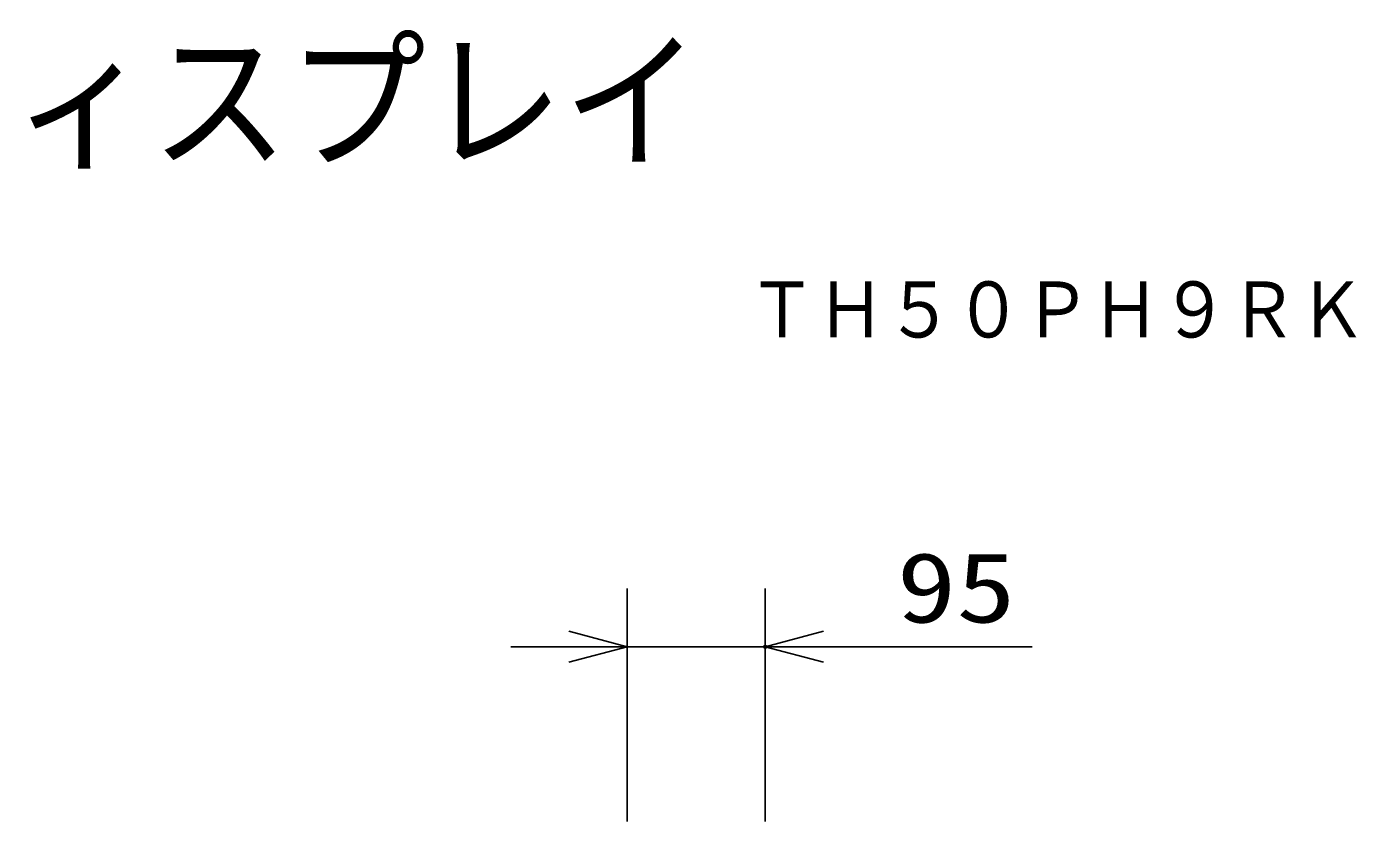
# Model space of a CAD drawing. Units: millimetres, scale not verified. Extents: x -63 to 63, y -57 to 57.
# Drawn here: x 16.91 to 62.62, y 30.09 to 57.39 of the extents above; entities that cross this region are included whole.
import ezdxf
from ezdxf.enums import TextEntityAlignment as Align

# ---------------------------------------------------------------- set-up
doc = ezdxf.new("R2010")
doc.units = ezdxf.units.MM
doc.header["$LTSCALE"] = 0.190236
doc.header["$PDMODE"] = 32
doc.header["$PDSIZE"] = 0.0951
for name, color, linetype in [('0-0_MOJI1', 2, 'Continuous'), ('0-1_TOUROKU', 1, 'Continuous'), ('0-3_GAIKEI', 1, 'Continuous'), ('0-4_WAKU', 3, 'Continuous'), ('0-5_DEFPOINTS', 7, 'Continuous')]:
    doc.layers.add(name, color=color, linetype=linetype)
doc.styles.add('ＭＳ ゴシック', font='')
doc.styles.get('ＭＳ ゴシック').set_extended_font_data('MS Gothic')

# ---------------------------------------------------------------- blocks, each defined once
blk = doc.blocks.new('_OPEN30')
at = {"layer": '0-3_GAIKEI', "color": 7}
blk.add_line((0, 0), (-1, 0), dxfattribs=at)
blk.add_lwpolyline([(-1, 0.26795), (0, 0), (-1, -0.26795)], dxfattribs=at)

msp = doc.modelspace()

# ---------------------------------------------------------------- linework, layer by layer
at = {"layer": '0-4_WAKU'}
for p, q in [((37.5542, 30.0861), (37.5542, 38.0861)), ((42.3042, 30.0861), (42.3042, 38.0861)), ((35.5542, 36.0861), (33.5542, 36.0861)), ((37.5542, 36.0861), (42.3042, 36.0861)), ((44.3042, 36.0861), (51.4709, 36.0861))]:
    msp.add_line(p, q, dxfattribs=at)
at = {"layer": '0-5_DEFPOINTS'}
msp.add_point((42.3042, 36.0861), dxfattribs=at)

# ---------------------------------------------------------------- block references
at = {"layer": '0-4_WAKU', "xscale": 2, "yscale": 2}
msp.add_blockref('_OPEN30', (37.5542, 36.0861), dxfattribs=at)
at = {"layer": '0-4_WAKU', "xscale": 2, "yscale": 2, "rotation": 180}
msp.add_blockref('_OPEN30', (42.3042, 36.0861), dxfattribs=at)

# ---------------------------------------------------------------- texts
at = {"layer": '0-0_MOJI1', "style": 'ＭＳ ゴシック', "width": 0.9}
msp.add_text('ハイビジョンプラズマディスプレイ', height=3.848, dxfattribs=at).set_placement((-35.5001, 51.7599), align=Align.BOTTOM_LEFT)
at = {"layer": '0-1_TOUROKU', "style": 'ＭＳ ゴシック', "width": 0.9}
msp.add_text('ＴＨ５０ＰＨ９ＲＫ', height=1.925, dxfattribs=at).set_placement((41.7, 46.13), align=Align.BOTTOM_LEFT)
at = {"layer": '0-4_WAKU', "style": 'ＭＳ ゴシック', "width": 1.25}
msp.add_text('95', height=2.406, dxfattribs=at).set_placement((46.8206, 36.1957), align=Align.BOTTOM_LEFT)

doc.saveas('drawing.dxf')
